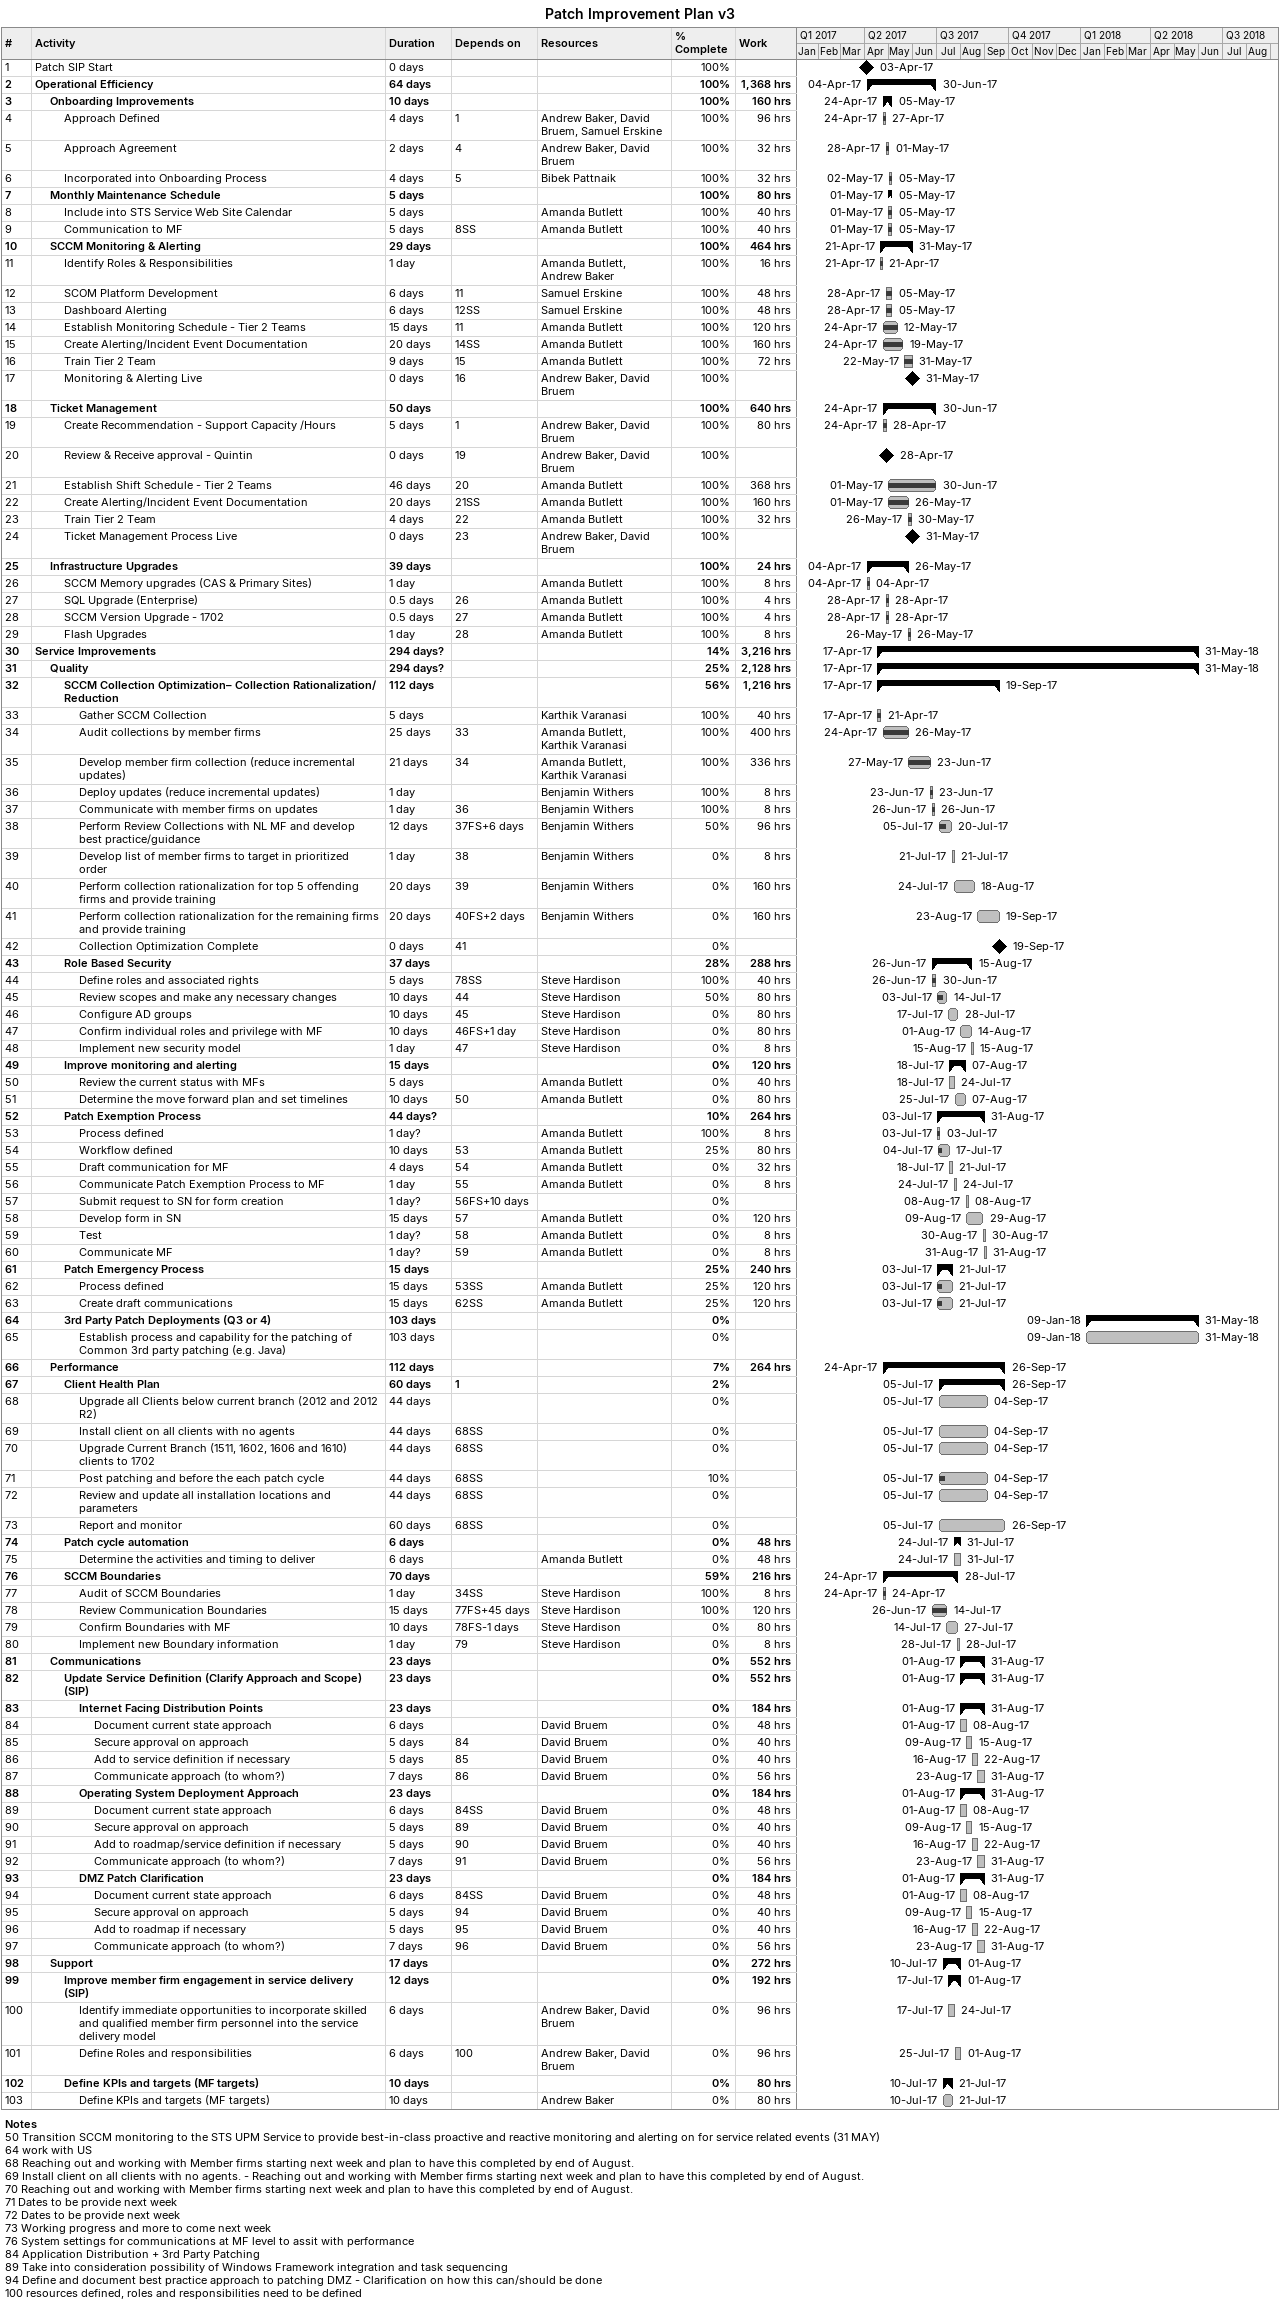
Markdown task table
Patch Improvement Plan v3

| ID | Level | Task | Duration | Start | Finish | Predecessors | Resources | % complete | Work (h) |
|---|---|---|---|---|---|---|---|---|---|
| 1 | 1 | Patch SIP Start | 0d | 2017-04-03 | 2017-04-03 |  |  | 100 |  |
| 2 | 1 | **Operational Efficiency** | 64d | 2017-04-04 | 2017-06-30 |  |  | 100 | 1368 |
| 3 | 2 | **Onboarding Improvements** | 10d | 2017-04-24 | 2017-05-05 |  |  | 100 | 160 |
| 4 | 3 | Approach Defined | 4d | 2017-04-24 | 2017-04-27 | 1 | Andrew Baker, David Bruem, Samuel Erskine | 100 | 96 |
| 5 | 3 | Approach Agreement | 2d | 2017-04-28 | 2017-05-01 | 4 | Andrew Baker, David Bruem | 100 | 32 |
| 6 | 3 | Incorporated into Onboarding Process | 4d | 2017-05-02 | 2017-05-05 | 5 | Bibek Pattnaik | 100 | 32 |
| 7 | 2 | **Monthly Maintenance Schedule** | 5d | 2017-05-01 | 2017-05-05 |  |  | 100 | 80 |
| 8 | 3 | Include into STS Service Web Site Calendar | 5d | 2017-05-01 | 2017-05-05 |  | Amanda Butlett | 100 | 40 |
| 9 | 3 | Communication to MF | 5d | 2017-05-01 | 2017-05-05 | 8SS | Amanda Butlett | 100 | 40 |
| 10 | 2 | **SCCM Monitoring & Alerting** | 29d | 2017-04-21 | 2017-05-31 |  |  | 100 | 464 |
| 11 | 3 | Identify Roles & Responsibilities | 1d | 2017-04-21 | 2017-04-21 |  | Amanda Butlett, Andrew Baker | 100 | 16 |
| 12 | 3 | SCOM Platform Development | 6d | 2017-04-28 | 2017-05-05 | 11 | Samuel Erskine | 100 | 48 |
| 13 | 3 | Dashboard Alerting | 6d | 2017-04-28 | 2017-05-05 | 12SS | Samuel Erskine | 100 | 48 |
| 14 | 3 | Establish Monitoring Schedule - Tier 2 Teams | 15d | 2017-04-24 | 2017-05-12 | 11 | Amanda Butlett | 100 | 120 |
| 15 | 3 | Create Alerting/Incident Event Documentation | 20d | 2017-04-24 | 2017-05-19 | 14SS | Amanda Butlett | 100 | 160 |
| 16 | 3 | Train Tier 2 Team | 9d | 2017-05-22 | 2017-05-31 | 15 | Amanda Butlett | 100 | 72 |
| 17 | 3 | Monitoring & Alerting Live | 0d | 2017-05-31 | 2017-05-31 | 16 | Andrew Baker, David Bruem | 100 |  |
| 18 | 2 | **Ticket Management** | 50d | 2017-04-24 | 2017-06-30 |  |  | 100 | 640 |
| 19 | 3 | Create Recommendation - Support Capacity /Hours | 5d | 2017-04-24 | 2017-04-28 | 1 | Andrew Baker, David Bruem | 100 | 80 |
| 20 | 3 | Review & Receive approval - Quintin | 0d | 2017-04-28 | 2017-04-28 | 19 | Andrew Baker, David Bruem | 100 |  |
| 21 | 3 | Establish Shift Schedule - Tier 2 Teams | 46d | 2017-05-01 | 2017-06-30 | 20 | Amanda Butlett | 100 | 368 |
| 22 | 3 | Create Alerting/Incident Event Documentation | 20d | 2017-05-01 | 2017-05-26 | 21SS | Amanda Butlett | 100 | 160 |
| 23 | 3 | Train Tier 2 Team | 4d | 2017-05-26 | 2017-05-30 | 22 | Amanda Butlett | 100 | 32 |
| 24 | 3 | Ticket Management Process Live | 0d | 2017-05-31 | 2017-05-31 | 23 | Andrew Baker, David Bruem | 100 |  |
| 25 | 2 | **Infrastructure Upgrades** | 39d | 2017-04-04 | 2017-05-26 |  |  | 100 | 24 |
| 26 | 3 | SCCM Memory upgrades (CAS & Primary Sites) | 1d | 2017-04-04 | 2017-04-04 |  | Amanda Butlett | 100 | 8 |
| 27 | 3 | SQL Upgrade (Enterprise) | 0.5d | 2017-04-28 | 2017-04-28 | 26 | Amanda Butlett | 100 | 4 |
| 28 | 3 | SCCM Version Upgrade - 1702 | 0.5d | 2017-04-28 | 2017-04-28 | 27 | Amanda Butlett | 100 | 4 |
| 29 | 3 | Flash Upgrades | 1d | 2017-05-26 | 2017-05-26 | 28 | Amanda Butlett | 100 | 8 |
| 30 | 1 | **Service Improvements** | 294d? | 2017-04-17 | 2018-05-31 |  |  | 14 | 3216 |
| 31 | 2 | **Quality** | 294d? | 2017-04-17 | 2018-05-31 |  |  | 25 | 2128 |
| 32 | 3 | **SCCM Collection Optimization– Collection Rationalization/ Reduction** | 112d | 2017-04-17 | 2017-09-19 |  |  | 56 | 1216 |
| 33 | 4 | Gather SCCM Collection | 5d | 2017-04-17 | 2017-04-21 |  | Karthik Varanasi | 100 | 40 |
| 34 | 4 | Audit collections by member firms | 25d | 2017-04-24 | 2017-05-26 | 33 | Amanda Butlett, Karthik Varanasi | 100 | 400 |
| 35 | 4 | Develop member firm collection (reduce incremental updates) | 21d | 2017-05-27 | 2017-06-23 | 34 | Amanda Butlett, Karthik Varanasi | 100 | 336 |
| 36 | 4 | Deploy updates (reduce incremental updates) | 1d | 2017-06-23 | 2017-06-23 |  | Benjamin Withers | 100 | 8 |
| 37 | 4 | Communicate with member firms on updates | 1d | 2017-06-26 | 2017-06-26 | 36 | Benjamin Withers | 100 | 8 |
| 38 | 4 | Perform Review Collections with NL MF and develop best practice/guidance | 12d | 2017-07-05 | 2017-07-20 | 37FS+6d | Benjamin Withers | 50 | 96 |
| 39 | 4 | Develop list of member firms to target in prioritized order | 1d | 2017-07-21 | 2017-07-21 | 38 | Benjamin Withers | 0 | 8 |
| 40 | 4 | Perform collection rationalization for top 5 offending firms and provide training | 20d | 2017-07-24 | 2017-08-18 | 39 | Benjamin Withers | 0 | 160 |
| 41 | 4 | Perform collection rationalization for the remaining firms and provide training | 20d | 2017-08-23 | 2017-09-19 | 40FS+2d | Benjamin Withers | 0 | 160 |
| 42 | 4 | Collection Optimization Complete | 0d | 2017-09-19 | 2017-09-19 | 41 |  | 0 |  |
| 43 | 3 | **Role Based Security** | 37d | 2017-06-26 | 2017-08-15 |  |  | 28 | 288 |
| 44 | 4 | Define roles and associated rights | 5d | 2017-06-26 | 2017-06-30 | 78SS | Steve Hardison | 100 | 40 |
| 45 | 4 | Review scopes and make any necessary changes | 10d | 2017-07-03 | 2017-07-14 | 44 | Steve Hardison | 50 | 80 |
| 46 | 4 | Configure AD groups | 10d | 2017-07-17 | 2017-07-28 | 45 | Steve Hardison | 0 | 80 |
| 47 | 4 | Confirm individual roles and privilege with MF | 10d | 2017-08-01 | 2017-08-14 | 46FS+1d | Steve Hardison | 0 | 80 |
| 48 | 4 | Implement new security model | 1d | 2017-08-15 | 2017-08-15 | 47 | Steve Hardison | 0 | 8 |
| 49 | 3 | **Improve monitoring and alerting** | 15d | 2017-07-18 | 2017-08-07 |  |  | 0 | 120 |
| 50 | 4 | Review the current status with MFs | 5d | 2017-07-18 | 2017-07-24 |  | Amanda Butlett | 0 | 40 |
| 51 | 4 | Determine the move forward plan and set timelines | 10d | 2017-07-25 | 2017-08-07 | 50 | Amanda Butlett | 0 | 80 |
| 52 | 3 | **Patch Exemption Process** | 44d? | 2017-07-03 | 2017-08-31 |  |  | 10 | 264 |
| 53 | 4 | Process defined | 1d? | 2017-07-03 | 2017-07-03 |  | Amanda Butlett | 100 | 8 |
| 54 | 4 | Workflow defined | 10d | 2017-07-04 | 2017-07-17 | 53 | Amanda Butlett | 25 | 80 |
| 55 | 4 | Draft communication for MF | 4d | 2017-07-18 | 2017-07-21 | 54 | Amanda Butlett | 0 | 32 |
| 56 | 4 | Communicate Patch Exemption Process to MF | 1d | 2017-07-24 | 2017-07-24 | 55 | Amanda Butlett | 0 | 8 |
| 57 | 4 | Submit request to SN for form creation | 1d? | 2017-08-08 | 2017-08-08 | 56FS+10d |  | 0 |  |
| 58 | 4 | Develop form in SN | 15d | 2017-08-09 | 2017-08-29 | 57 | Amanda Butlett | 0 | 120 |
| 59 | 4 | Test | 1d? | 2017-08-30 | 2017-08-30 | 58 | Amanda Butlett | 0 | 8 |
| 60 | 4 | Communicate MF | 1d? | 2017-08-31 | 2017-08-31 | 59 | Amanda Butlett | 0 | 8 |
| 61 | 3 | **Patch Emergency Process** | 15d | 2017-07-03 | 2017-07-21 |  |  | 25 | 240 |
| 62 | 4 | Process defined | 15d | 2017-07-03 | 2017-07-21 | 53SS | Amanda Butlett | 25 | 120 |
| 63 | 4 | Create draft communications | 15d | 2017-07-03 | 2017-07-21 | 62SS | Amanda Butlett | 25 | 120 |
| 64 | 3 | **3rd Party Patch Deployments (Q3 or 4)** | 103d | 2018-01-09 | 2018-05-31 |  |  | 0 |  |
| 65 | 4 | Establish process and capability for the patching of Common 3rd party patching (e.g. Java) | 103d | 2018-01-09 | 2018-05-31 |  |  | 0 |  |
| 66 | 2 | **Performance** | 112d | 2017-04-24 | 2017-09-26 |  |  | 7 | 264 |
| 67 | 3 | **Client Health Plan** | 60d | 2017-07-05 | 2017-09-26 | 1 |  | 2 |  |
| 68 | 4 | Upgrade all Clients below current branch (2012 and 2012 R2) | 44d | 2017-07-05 | 2017-09-04 |  |  | 0 |  |
| 69 | 4 | Install client on all clients with no agents | 44d | 2017-07-05 | 2017-09-04 | 68SS |  | 0 |  |
| 70 | 4 | Upgrade Current Branch (1511, 1602, 1606 and 1610) clients to 1702 | 44d | 2017-07-05 | 2017-09-04 | 68SS |  | 0 |  |
| 71 | 4 | Post patching and before the each patch cycle | 44d | 2017-07-05 | 2017-09-04 | 68SS |  | 10 |  |
| 72 | 4 | Review and update all installation locations and parameters | 44d | 2017-07-05 | 2017-09-04 | 68SS |  | 0 |  |
| 73 | 4 | Report and monitor | 60d | 2017-07-05 | 2017-09-26 | 68SS |  | 0 |  |
| 74 | 3 | **Patch cycle automation** | 6d | 2017-07-24 | 2017-07-31 |  |  | 0 | 48 |
| 75 | 4 | Determine the activities and timing to deliver | 6d | 2017-07-24 | 2017-07-31 |  | Amanda Butlett | 0 | 48 |
| 76 | 3 | **SCCM Boundaries** | 70d | 2017-04-24 | 2017-07-28 |  |  | 59 | 216 |
| 77 | 4 | Audit of SCCM Boundaries | 1d | 2017-04-24 | 2017-04-24 | 34SS | Steve Hardison | 100 | 8 |
| 78 | 4 | Review Communication Boundaries | 15d | 2017-06-26 | 2017-07-14 | 77FS+45d | Steve Hardison | 100 | 120 |
| 79 | 4 | Confirm Boundaries with MF | 10d | 2017-07-14 | 2017-07-27 | 78FS-1d | Steve Hardison | 0 | 80 |
| 80 | 4 | Implement new Boundary information | 1d | 2017-07-28 | 2017-07-28 | 79 | Steve Hardison | 0 | 8 |
| 81 | 2 | **Communications** | 23d | 2017-08-01 | 2017-08-31 |  |  | 0 | 552 |
| 82 | 3 | **Update Service Definition (Clarify Approach and Scope) (SIP)** | 23d | 2017-08-01 | 2017-08-31 |  |  | 0 | 552 |
| 83 | 4 | **Internet Facing Distribution Points** | 23d | 2017-08-01 | 2017-08-31 |  |  | 0 | 184 |
| 84 | 5 | Document current state approach | 6d | 2017-08-01 | 2017-08-08 |  | David Bruem | 0 | 48 |
| 85 | 5 | Secure approval on approach | 5d | 2017-08-09 | 2017-08-15 | 84 | David Bruem | 0 | 40 |
| 86 | 5 | Add to service definition if necessary | 5d | 2017-08-16 | 2017-08-22 | 85 | David Bruem | 0 | 40 |
| 87 | 5 | Communicate approach (to whom?) | 7d | 2017-08-23 | 2017-08-31 | 86 | David Bruem | 0 | 56 |
| 88 | 4 | **Operating System Deployment Approach** | 23d | 2017-08-01 | 2017-08-31 |  |  | 0 | 184 |
| 89 | 5 | Document current state approach | 6d | 2017-08-01 | 2017-08-08 | 84SS | David Bruem | 0 | 48 |
| 90 | 5 | Secure approval on approach | 5d | 2017-08-09 | 2017-08-15 | 89 | David Bruem | 0 | 40 |
| 91 | 5 | Add to roadmap/service definition if necessary | 5d | 2017-08-16 | 2017-08-22 | 90 | David Bruem | 0 | 40 |
| 92 | 5 | Communicate approach (to whom?) | 7d | 2017-08-23 | 2017-08-31 | 91 | David Bruem | 0 | 56 |
| 93 | 4 | **DMZ Patch Clarification** | 23d | 2017-08-01 | 2017-08-31 |  |  | 0 | 184 |
| 94 | 5 | Document current state approach | 6d | 2017-08-01 | 2017-08-08 | 84SS | David Bruem | 0 | 48 |
| 95 | 5 | Secure approval on approach | 5d | 2017-08-09 | 2017-08-15 | 94 | David Bruem | 0 | 40 |
| 96 | 5 | Add to roadmap if necessary | 5d | 2017-08-16 | 2017-08-22 | 95 | David Bruem | 0 | 40 |
| 97 | 5 | Communicate approach (to whom?) | 7d | 2017-08-23 | 2017-08-31 | 96 | David Bruem | 0 | 56 |
| 98 | 2 | **Support** | 17d | 2017-07-10 | 2017-08-01 |  |  | 0 | 272 |
| 99 | 3 | **Improve member firm engagement in service delivery (SIP)** | 12d | 2017-07-17 | 2017-08-01 |  |  | 0 | 192 |
| 100 | 4 | Identify immediate opportunities to incorporate skilled and qualified member firm personnel into the service delivery model | 6d | 2017-07-17 | 2017-07-24 |  | Andrew Baker, David Bruem | 0 | 96 |
| 101 | 4 | Define Roles and responsibilities | 6d | 2017-07-25 | 2017-08-01 | 100 | Andrew Baker, David Bruem | 0 | 96 |
| 102 | 3 | **Define KPIs and targets (MF targets)** | 10d | 2017-07-10 | 2017-07-21 |  |  | 0 | 80 |
| 103 | 4 | Define KPIs and targets (MF targets) | 10d | 2017-07-10 | 2017-07-21 |  | Andrew Baker | 0 | 80 |

Notes
- 50: Transition SCCM monitoring to the STS UPM Service to provide best-in-class proactive and reactive monitoring and alerting on for service related events (31 MAY)
- 64: work with US
- 68: Reaching out and working with Member firms starting next week and plan to have this completed by end of August.
- 69: Install client on all clients with no agents. - Reaching out and working with Member firms starting next week and plan to have this completed by end of August.
- 70: Reaching out and working with Member firms starting next week and plan to have this completed by end of August.
- 71: Dates to be provide next week
- 72: Dates to be provide next week
- 73: Working progress and more to come next week
- 76: System settings for communications at MF level to assit with performance
- 84: Application Distribution + 3rd Party Patching
- 89: Take into consideration possibility of Windows Framework integration and task sequencing
- 94: Define and document best practice approach to patching DMZ - Clarification on how this can/should be done
- 100: resources defined, roles and responsibilities need to be defined
